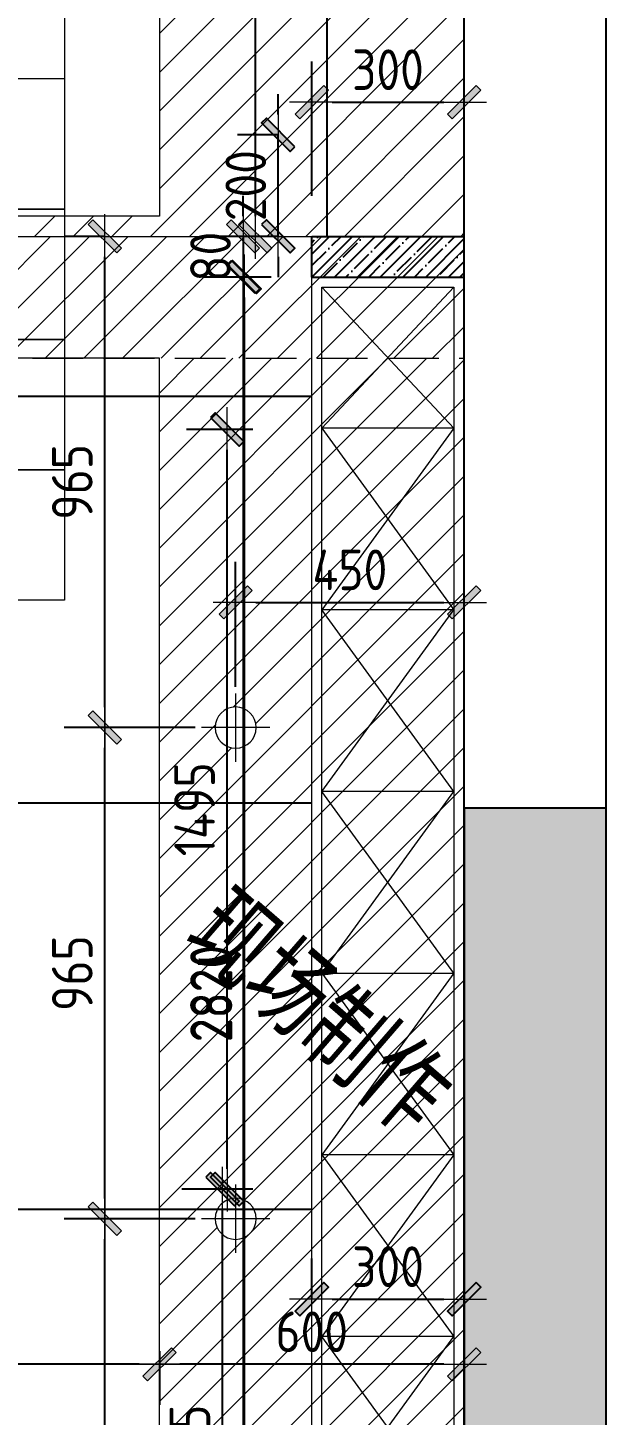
# Model space of a CAD drawing. Header units: millimetres. Extents: x 104198 to 1296755, y -81101 to 81453.
# Drawn here: x 577757 to 578896, y 10850 to 13581 of the extents above; entities that cross this region are included whole.
import ezdxf

# ---------------------------------------------------------------- set-up
doc = ezdxf.new("R2010")
doc.units = ezdxf.units.MM
doc.header["$PDMODE"] = 3
doc.linetypes.add('CONTINOUS', pattern=[0])
doc.linetypes.add('DASH', pattern=[8.89, 6.35, -2.54])
doc.layers.get('Defpoints').update_dxf_attribs({"color": 250})
for name, color, linetype, lineweight in [('01-PL-墙体柱子', 7, 'Continuous', 35), ('P★02 固定家具', 30, 'Continuous', 0), ('P★10 文字说明', 50, 'Continuous', 0), ('Q◆08 新建墙体填充', 250, 'Continuous', 0), ('T●01 天花造型', 51, 'Continuous', 0), ('T●02 天花填充', 250, 'Continuous', 0), ('T●04 天花灯具', 31, 'Continuous', 0), ('天花尺寸', 44, 'Continuous', 0), ('天花灯具尺寸', 2, 'Continuous', 0)]:
    doc.layers.add(name, color=color, linetype=linetype, lineweight=lineweight)
for name, color, linetype in [('11-插座图', 1, 'Continuous'), ('D■02 地材填充', 250, 'Continuous'), ('P-新砌墙体填充', 8, 'Continuous'), ('墙体', 7, 'Continuous'), ('平面布置尺寸图', 7, 'Continuous')]:
    doc.layers.add(name, color=color, linetype=linetype)
doc.styles.add('CCD_DIM', font='ARCHS.SHX')
doc.styles.add('新宋体', font='', dxfattribs={"width": 0.85})
doc.styles.get('新宋体').set_extended_font_data('NSimSun')
doc.dimstyles.new('海龍1：40', dxfattribs={"dimscale": 40, "dimtxt": 2, "dimasz": 1, "dimexe": 2, "dimexo": 2, "dimgap": 0.6, "dimtad": 1, "dimdec": 0, "dimrnd": 5, "dimdsep": 46, "dimtxsty": 'CCD_DIM', "dimblk": 'WS-cj', "dimcen": 1, "dimclrd": 44, "dimclre": 44, "dimclrt": 2, "dimadec": 0, "dimazin": 2, "dimtfac": 1, "dimtdec": 4, "dimtix": 1, "dimtmove": 2, "dimatfit": 3, "dimldrblk": 'CCD_Leader_Arrow', "dimfxl": 5, "dimfxlon": 1, "dimtolj": 1, "dimarcsym": 0})

# ---------------------------------------------------------------- blocks, each defined once
blk = doc.blocks.new('WS-cj')
blk.add_hatch(color=2).paths.add_polyline_path([(0.588, 0.818), (-0.818, -0.588), (-0.588, -0.818), (0.818, 0.588)])
at = {"color": 2, "linetype": 'ByBlock', "lineweight": 0}
for p, q in [((-1.1, 0), (0, 0)), ((0, 0), (1.1, 0))]:
    blk.add_line(p, q, dxfattribs=at)
at = {"color": 2}
blk.add_lwpolyline([(0.588, 0.818), (-0.818, -0.588), (-0.588, -0.818), (0.818, 0.588)], close=True, dxfattribs=at)
blk = doc.blocks.new('*D471')
at = {"layer": 'Defpoints', "color": 0, "transparency": 16777216}
for p in [(578616, 11121.4), (578616, 11078.4), (578316, 11025.2)]:
    blk.add_point(p, dxfattribs=at)
at = {"layer": '平面布置尺寸图', "color": 44, "lineweight": -2, "transparency": 16777216}
for p, q in [((578316, 11078.4), (578316, 11158.4)), ((578356, 11078.4), (578576, 11078.4)), ((578616, 11078.4), (578616, 10998.4))]:
    blk.add_line(p, q, dxfattribs=at)
at = {"layer": '平面布置尺寸图', "color": 44, "lineweight": -2, "transparency": 16777216, "xscale": 40, "yscale": 40, "zscale": 40, "rotation": 180}
blk.add_blockref('WS-cj', (578316, 11078.4), dxfattribs=at)
at = {"layer": '平面布置尺寸图', "color": 44, "lineweight": -2, "transparency": 16777216, "xscale": 40, "yscale": 40, "zscale": 40}
blk.add_blockref('WS-cj', (578616, 11078.4), dxfattribs=at)
at = {"layer": '平面布置尺寸图', "color": 2, "transparency": 16777216, "insert": (578466, 11142.4), "char_height": 80, "attachment_point": 5, "style": 'CCD_DIM'}
blk.add_mtext('\\A1;300', dxfattribs=at)
blk = doc.blocks.new('CCD_Leader_Arrow')
at = {"color": 50, "linetype": 'ByBlock'}
blk.add_line((0, 0), (-1, 0), dxfattribs=at)
for points in [[(-0.859, 0.668), (-0.597, 0.852), (-0.24, 0), (0, 0)], [(-0.859, -0.668), (-0.597, -0.852), (-0.24, 0), (0, 0)]]:
    blk.add_solid(points, dxfattribs=at)
blk = doc.blocks.new('*D472')
at = {"layer": 'Defpoints', "color": 0, "transparency": 16777216}
for p in [(578183.6, 13090.1), (578316, 13090.1), (578316, 10270.1)]:
    blk.add_point(p, dxfattribs=at)
at = {"layer": '平面布置尺寸图', "color": 44, "lineweight": -2, "transparency": 16777216}
for p, q in [((578236, 13090.1), (578103.6, 13090.1)), ((578183.6, 10310.1), (578183.6, 13050.1)), ((578236, 10270.1), (578103.6, 10270.1))]:
    blk.add_line(p, q, dxfattribs=at)
at = {"layer": '平面布置尺寸图', "color": 44, "lineweight": -2, "transparency": 16777216, "xscale": 40, "yscale": 40, "zscale": 40}
for p, rotation in [((578183.6, 13090.1), 90), ((578183.6, 10270.1), 270)]:
    blk.add_blockref('WS-cj', p, dxfattribs=dict(at, rotation=rotation))
at = {"layer": '平面布置尺寸图', "color": 2, "transparency": 16777216, "insert": (578119.6, 11680.1), "char_height": 80, "attachment_point": 5, "rotation": 90, "style": 'CCD_DIM'}
blk.add_mtext('\\A1;2820', dxfattribs=at)
blk = doc.blocks.new('*D560')
at = {"layer": 'Defpoints', "color": 0, "transparency": 16777216}
for p in [(578016, 11056.1), (578616, 11056.1), (578016, 10950.3)]:
    blk.add_point(p, dxfattribs=at)
at = {"layer": '天花尺寸', "color": 44, "lineweight": -2, "transparency": 16777216}
for p, q in [((578016, 10976.1), (578016, 10870.3)), ((578576, 10950.3), (578056, 10950.3)), ((578616, 10976.1), (578616, 10870.3))]:
    blk.add_line(p, q, dxfattribs=at)
at = {"layer": '天花尺寸', "color": 44, "lineweight": -2, "transparency": 16777216, "xscale": 40, "yscale": 40, "zscale": 40, "rotation": 180}
blk.add_blockref('WS-cj', (578016, 10950.3), dxfattribs=at)
at = {"layer": '天花尺寸', "color": 44, "lineweight": -2, "transparency": 16777216, "xscale": 40, "yscale": 40, "zscale": 40}
blk.add_blockref('WS-cj', (578616, 10950.3), dxfattribs=at)
at = {"layer": '天花尺寸', "color": 2, "transparency": 16777216, "insert": (578316, 11014.3), "char_height": 80, "attachment_point": 5, "style": 'CCD_DIM'}
blk.add_mtext('\\A1;600', dxfattribs=at)
blk = doc.blocks.new('*D561')
at = {"layer": 'Defpoints', "color": 0, "transparency": 16777216}
for p in [(578016, 11056.1), (576106, 10950.3), (576106, 10950.3)]:
    blk.add_point(p, dxfattribs=at)
at = {"layer": '天花尺寸', "color": 44, "lineweight": -2, "transparency": 16777216}
for p, q in [((576106, 10950.3), (576106, 11030.3)), ((577976, 10950.3), (576146, 10950.3)), ((578016, 10976.1), (578016, 10870.3))]:
    blk.add_line(p, q, dxfattribs=at)
at = {"layer": '天花尺寸', "color": 44, "lineweight": -2, "transparency": 16777216, "xscale": 40, "yscale": 40, "zscale": 40, "rotation": 180}
blk.add_blockref('WS-cj', (576106, 10950.3), dxfattribs=at)
at = {"layer": '天花尺寸', "color": 44, "lineweight": -2, "transparency": 16777216, "xscale": 40, "yscale": 40, "zscale": 40}
blk.add_blockref('WS-cj', (578016, 10950.3), dxfattribs=at)
at = {"layer": '天花尺寸', "color": 2, "transparency": 16777216, "insert": (577061, 11014.3), "char_height": 80, "attachment_point": 5, "style": 'CCD_DIM'}
blk.add_mtext('\\A1;1910', dxfattribs=at)
blk = doc.blocks.new('*D1046')
at = {"layer": '11-插座图', "color": 44, "lineweight": -2, "transparency": 16777216}
for p, q in [((578250, 13410), (578250, 13450)), ((578250, 13370), (578170, 13370)), ((578250, 13170.1), (578250, 13370)), ((578250, 13170.1), (578170, 13170.1)), ((578250, 13130.1), (578250, 13090.1))]:
    blk.add_line(p, q, dxfattribs=at)
at = {"layer": 'Defpoints', "color": 0, "transparency": 16777216}
for p in [(578250, 13370), (578316, 13370), (578316, 13170.1)]:
    blk.add_point(p, dxfattribs=at)
at = {"layer": '11-插座图', "color": 44, "lineweight": -2, "transparency": 16777216, "xscale": 40, "yscale": 40, "zscale": 40}
for p, rotation in [((578250, 13370), 270), ((578250, 13170.1), 90)]:
    blk.add_blockref('WS-cj', p, dxfattribs=dict(at, rotation=rotation))
at = {"layer": '11-插座图', "color": 2, "transparency": 16777216, "insert": (578186, 13270), "char_height": 80, "attachment_point": 5, "rotation": 90, "style": 'CCD_DIM'}
blk.add_mtext('\\A1;200', dxfattribs=at)
blk = doc.blocks.new('A$C7BD43A8D')
at = {"color": 8, "linetype": 'CONTINOUS', "ltscale": 0.01}
for p, q in [((111.4, 222.8), (111.4, 0)), ((0, 111.4), (222.8, 111.4))]:
    blk.add_line(p, q, dxfattribs=at)
at = {"color": 1, "linetype": 'CONTINOUS', "ltscale": 0.01}
blk.add_circle((111.4, 111.4), 67.2, dxfattribs=at)
blk = doc.blocks.new('*D1139')
at = {"layer": 'Defpoints', "color": 0, "transparency": 16777216}
for p in [(577908.3, 11236.8), (578166, 11236.8), (578318.2, 10270.1)]:
    blk.add_point(p, dxfattribs=at)
at = {"layer": '天花灯具尺寸', "color": 44, "lineweight": -2, "transparency": 16777216}
for p, q in [((578086, 11236.8), (577828.3, 11236.8)), ((577908.3, 10310.1), (577908.3, 11196.8)), ((578108.3, 10270.1), (577828.3, 10270.1))]:
    blk.add_line(p, q, dxfattribs=at)
at = {"layer": '天花灯具尺寸', "color": 44, "lineweight": -2, "transparency": 16777216, "xscale": 40, "yscale": 40, "zscale": 40}
for p, rotation in [((577908.3, 11236.8), 90), ((577908.3, 10270.1), 270)]:
    blk.add_blockref('WS-cj', p, dxfattribs=dict(at, rotation=rotation))
at = {"layer": '天花灯具尺寸', "color": 2, "transparency": 16777216, "insert": (577844.3, 10753.4), "char_height": 80, "attachment_point": 5, "rotation": 90, "style": 'CCD_DIM'}
blk.add_mtext('\\A1;965', dxfattribs=at)
blk = doc.blocks.new('*D1140')
at = {"layer": 'Defpoints', "color": 0, "transparency": 16777216}
for p in [(577908.3, 12203.4), (578166, 12203.4), (578166, 11236.8)]:
    blk.add_point(p, dxfattribs=at)
at = {"layer": '天花灯具尺寸', "color": 44, "lineweight": -2, "transparency": 16777216}
for p, q in [((578086, 12203.4), (577828.3, 12203.4)), ((577908.3, 11276.8), (577908.3, 12163.4)), ((578086, 11236.8), (577828.3, 11236.8))]:
    blk.add_line(p, q, dxfattribs=at)
at = {"layer": '天花灯具尺寸', "color": 44, "lineweight": -2, "transparency": 16777216, "xscale": 40, "yscale": 40, "zscale": 40}
for p, rotation in [((577908.3, 12203.4), 90), ((577908.3, 11236.8), 270)]:
    blk.add_blockref('WS-cj', p, dxfattribs=dict(at, rotation=rotation))
at = {"layer": '天花灯具尺寸', "color": 2, "transparency": 16777216, "insert": (577844.3, 11720.1), "char_height": 80, "attachment_point": 5, "rotation": 90, "style": 'CCD_DIM'}
blk.add_mtext('\\A1;965', dxfattribs=at)
blk = doc.blocks.new('*D1141')
at = {"layer": 'Defpoints', "color": 0, "transparency": 16777216}
for p in [(577908.3, 13170.1), (577911.1, 13170.1), (578166, 12203.4)]:
    blk.add_point(p, dxfattribs=at)
at = {"layer": '天花灯具尺寸', "color": 44, "lineweight": -2, "transparency": 16777216}
for p, q in [((577908.3, 13170.1), (577828.3, 13170.1)), ((577908.3, 12243.4), (577908.3, 13130.1)), ((578086, 12203.4), (577828.3, 12203.4))]:
    blk.add_line(p, q, dxfattribs=at)
at = {"layer": '天花灯具尺寸', "color": 44, "lineweight": -2, "transparency": 16777216, "xscale": 40, "yscale": 40, "zscale": 40}
for p, rotation in [((577908.3, 13170.1), 90), ((577908.3, 12203.4), 270)]:
    blk.add_blockref('WS-cj', p, dxfattribs=dict(at, rotation=rotation))
at = {"layer": '天花灯具尺寸', "color": 2, "transparency": 16777216, "insert": (577844.3, 12686.8), "char_height": 80, "attachment_point": 5, "rotation": 90, "style": 'CCD_DIM'}
blk.add_mtext('\\A1;965', dxfattribs=at)
blk = doc.blocks.new('*D1142')
at = {"layer": 'Defpoints', "color": 0, "transparency": 16777216}
for p in [(578616, 12449.8), (578616, 12275.1), (578166, 12203.4)]:
    blk.add_point(p, dxfattribs=at)
at = {"layer": '天花灯具尺寸', "color": 44, "lineweight": -2, "transparency": 16777216}
for p, q in [((578166, 12283.4), (578166, 12529.8)), ((578616, 12355.1), (578616, 12529.8)), ((578206, 12449.8), (578576, 12449.8))]:
    blk.add_line(p, q, dxfattribs=at)
at = {"layer": '天花灯具尺寸', "color": 44, "lineweight": -2, "transparency": 16777216, "xscale": 40, "yscale": 40, "zscale": 40, "rotation": 180}
blk.add_blockref('WS-cj', (578166, 12449.8), dxfattribs=at)
at = {"layer": '天花灯具尺寸', "color": 44, "lineweight": -2, "transparency": 16777216, "xscale": 40, "yscale": 40, "zscale": 40}
blk.add_blockref('WS-cj', (578616, 12449.8), dxfattribs=at)
at = {"layer": '天花灯具尺寸', "color": 2, "transparency": 16777216, "insert": (578391, 12513.8), "char_height": 80, "attachment_point": 5, "style": 'CCD_DIM'}
blk.add_mtext('\\A1;450', dxfattribs=at)
blk = doc.blocks.new('*D1177')
at = {"layer": 'Defpoints', "color": 0, "transparency": 16777216}
for p in [(578616, 13434), (578316, 13170.1), (578616, 13170.1)]:
    blk.add_point(p, dxfattribs=at)
at = {"layer": 'Q◆08 新建墙体填充', "color": 44, "lineweight": -2, "transparency": 16777216}
for p, q in [((578316, 13250.1), (578316, 13514)), ((578616, 13250.1), (578616, 13514)), ((578356, 13434), (578576, 13434))]:
    blk.add_line(p, q, dxfattribs=at)
at = {"layer": 'Q◆08 新建墙体填充', "color": 44, "lineweight": -2, "transparency": 16777216, "xscale": 40, "yscale": 40, "zscale": 40, "rotation": 180}
blk.add_blockref('WS-cj', (578316, 13434), dxfattribs=at)
at = {"layer": 'Q◆08 新建墙体填充', "color": 44, "lineweight": -2, "transparency": 16777216, "xscale": 40, "yscale": 40, "zscale": 40}
blk.add_blockref('WS-cj', (578616, 13434), dxfattribs=at)
at = {"layer": 'Q◆08 新建墙体填充', "color": 2, "transparency": 16777216, "insert": (578466, 13498), "char_height": 80, "attachment_point": 5, "style": 'CCD_DIM'}
blk.add_mtext('\\A1;300', dxfattribs=at)
blk = doc.blocks.new('*D1178')
at = {"layer": 'Defpoints', "color": 0, "transparency": 16777216}
for p in [(578316, 13170.1), (578180.6, 13090.1), (578316, 13090.1)]:
    blk.add_point(p, dxfattribs=at)
at = {"layer": 'Q◆08 新建墙体填充', "color": 44, "lineweight": -2, "transparency": 16777216}
for p, q in [((578180.6, 13210.1), (578180.6, 13250.1)), ((578236, 13170.1), (578100.6, 13170.1)), ((578180.6, 13170.1), (578180.6, 13090.1)), ((578236, 13090.1), (578100.6, 13090.1)), ((578180.6, 13050.1), (578180.6, 13010.1))]:
    blk.add_line(p, q, dxfattribs=at)
at = {"layer": 'Q◆08 新建墙体填充', "color": 44, "lineweight": -2, "transparency": 16777216, "xscale": 40, "yscale": 40, "zscale": 40}
for p, rotation in [((578180.6, 13170.1), 270), ((578180.6, 13090.1), 90)]:
    blk.add_blockref('WS-cj', p, dxfattribs=dict(at, rotation=rotation))
at = {"layer": 'Q◆08 新建墙体填充', "color": 2, "transparency": 16777216, "insert": (578116.6, 13130.1), "char_height": 80, "attachment_point": 5, "rotation": 90, "style": 'CCD_DIM'}
blk.add_mtext('\\A1;80', dxfattribs=at)
blk = doc.blocks.new('*D1179')
at = {"layer": 'Defpoints', "color": 0, "transparency": 16777216}
for p in [(578316, 13090.1), (578180.6, 10270.1), (578416, 10270.1)]:
    blk.add_point(p, dxfattribs=at)
at = {"layer": 'Q◆08 新建墙体填充', "color": 44, "lineweight": -2, "transparency": 16777216}
for p, q in [((578236, 13090.1), (578100.6, 13090.1)), ((578180.6, 13050.1), (578180.6, 10310.1)), ((578336, 10270.1), (578100.6, 10270.1))]:
    blk.add_line(p, q, dxfattribs=at)
at = {"layer": 'Q◆08 新建墙体填充', "color": 44, "lineweight": -2, "transparency": 16777216, "xscale": 40, "yscale": 40, "zscale": 40}
for p, rotation in [((578180.6, 13090.1), 90), ((578180.6, 10270.1), 270)]:
    blk.add_blockref('WS-cj', p, dxfattribs=dict(at, rotation=rotation))
at = {"layer": 'Q◆08 新建墙体填充', "color": 2, "transparency": 16777216, "insert": (578116.6, 11680.1), "char_height": 80, "attachment_point": 5, "rotation": 90, "style": 'CCD_DIM'}
blk.add_mtext('\\A1;2820', dxfattribs=at)
blk = doc.blocks.new('*D1234')
at = {"layer": '11-插座图', "color": 44, "lineweight": -2, "transparency": 16777216}
for p, q in [((578200, 11295.1), (578060, 11295.1)), ((578140, 10310.1), (578140, 11255.1)), ((578200, 10270.1), (578060, 10270.1))]:
    blk.add_line(p, q, dxfattribs=at)
at = {"layer": 'Defpoints', "color": 0, "transparency": 16777216}
for p in [(578140, 11295.1), (578280, 11295.1), (578280, 10270.1)]:
    blk.add_point(p, dxfattribs=at)
at = {"layer": '11-插座图', "color": 44, "lineweight": -2, "transparency": 16777216, "xscale": 40, "yscale": 40, "zscale": 40}
for p, rotation in [((578140, 11295.1), 90), ((578140, 10270.1), 270)]:
    blk.add_blockref('WS-cj', p, dxfattribs=dict(at, rotation=rotation))
at = {"layer": '11-插座图', "color": 2, "transparency": 16777216, "insert": (578076, 10782.6), "char_height": 80, "attachment_point": 5, "rotation": 90, "style": 'CCD_DIM'}
blk.add_mtext('\\A1;1025', dxfattribs=at)
blk = doc.blocks.new('*D1235')
at = {"layer": '11-插座图', "color": 44, "lineweight": -2, "transparency": 16777216}
for p, q in [((578200, 12790.1), (578069.2, 12790.1)), ((578149.2, 11335.1), (578149.2, 12750.1)), ((578200, 11295.1), (578069.2, 11295.1))]:
    blk.add_line(p, q, dxfattribs=at)
at = {"layer": 'Defpoints', "color": 0, "transparency": 16777216}
for p in [(578149.2, 12790.1), (578280, 12790.1), (578280, 11295.1)]:
    blk.add_point(p, dxfattribs=at)
at = {"layer": '11-插座图', "color": 44, "lineweight": -2, "transparency": 16777216, "xscale": 40, "yscale": 40, "zscale": 40}
for p, rotation in [((578149.2, 12790.1), 90), ((578149.2, 11295.1), 270)]:
    blk.add_blockref('WS-cj', p, dxfattribs=dict(at, rotation=rotation))
at = {"layer": '11-插座图', "color": 2, "transparency": 16777216, "insert": (578085.2, 12042.6), "char_height": 80, "attachment_point": 5, "rotation": 90, "style": 'CCD_DIM'}
blk.add_mtext('\\A1;1495', dxfattribs=at)
blk = doc.blocks.new('*D1238')
at = {"layer": 'Defpoints', "color": 0, "transparency": 16777216}
for p in [(578316, 14730.1), (578204.4, 13170.1), (578316, 13170.1)]:
    blk.add_point(p, dxfattribs=at)
at = {"layer": '天花灯具尺寸', "color": 44, "lineweight": -2, "transparency": 16777216}
for p, q in [((578236, 14730.1), (578124.4, 14730.1)), ((578204.4, 14690.1), (578204.4, 13210.1)), ((578236, 13170.1), (578124.4, 13170.1))]:
    blk.add_line(p, q, dxfattribs=at)
at = {"layer": '天花灯具尺寸', "color": 44, "lineweight": -2, "transparency": 16777216, "xscale": 40, "yscale": 40, "zscale": 40}
for p, rotation in [((578204.4, 14730.1), 90), ((578204.4, 13170.1), 270)]:
    blk.add_blockref('WS-cj', p, dxfattribs=dict(at, rotation=rotation))
at = {"layer": '天花灯具尺寸', "color": 2, "transparency": 16777216, "insert": (578140.4, 13950.1), "char_height": 80, "attachment_point": 5, "rotation": 90, "style": 'CCD_DIM'}
blk.add_mtext('\\A1;1560', dxfattribs=at)

msp = doc.modelspace()

# ---------------------------------------------------------------- hatches: boundary and pattern name
at = {"layer": '01-PL-墙体柱子', "lineweight": -2, "ltscale": 10}
msp.add_hatch(color=8, dxfattribs=at).paths.add_polyline_path([(578216, 10270.1), (578216, 9990.1), (578896, 9990.1), (578896, 12045.1), (578616, 12045.1), (578616, 10270.1)])
at = {"layer": 'D■02 地材填充'}
h = msp.add_hatch(dxfattribs=at)
h.set_pattern_fill('_USER', color=256, scale=800, style=0, double=1, pattern_type=0)
h.set_pattern_definition([(0, (572745.9, 13655.1), (0, 800), []), (90, (572745.9, 13655.1), (-800, 5e-14), [])])
h.paths.add_polyline_path([(578016, 17510.1), (578116, 17510.1), (578386, 17510.1), (578386, 17720.1), (578616, 17720.1), (578616, 18730.1), (576116, 18730.1), (575566, 18730.1), (575566, 18620.1), (575566, 18190.1), (575566, 17510.1), (575866, 17510.1), (575866, 17230.1), (575556, 17230.1), (575556, 15420.1), (575556, 14140.1), (575456, 14140.1), (575456, 14790.1), (574756, 14790.1), (574756, 14270.1), (574756, 14140.1), (573710.9, 14140.1), (573710.9, 14120.1), (573660.9, 14120.1), (573660.9, 14140.1), (572830.9, 14140.1), (572830.9, 14120.1), (572780.9, 14120.1), (572780.9, 14140.1), (572756, 14140.1), (572745.9, 14140.1), (572745.9, 14125.1), (572765.9, 14125.1), (572765.9, 14075.1), (572745.9, 14075.1), (572745.9, 13245.1), (572765.9, 13245.1), (572765.9, 13190.1), (572800.9, 13190.1), (572800.9, 13170.1), (573630.9, 13170.1), (573630.9, 13190.1), (573680.9, 13190.1), (573680.9, 13170.1), (573975.9, 13170.1), (574161, 13170.1), (574161, 13190.1), (574211, 13190.1), (574211, 13170.1), (574881, 13170.1), (574881, 13190.1), (574931, 13190.1), (574931, 13170.1), (575806, 13170.1), (575806, 10920.1), (575636, 10920.1), (575636, 10290.1), (575691, 10290.1), (575691, 10270.1), (576411, 10270.1), (576411, 10290.1), (576461, 10290.1), (576461, 10270.1), (576476, 10270.1), (577146, 10270.1), (577146, 10300.1), (577216, 10300.1), (577216, 10270.1), (578186, 10270.1), (578186, 10300.1), (578246, 10300.1), (578246, 10270.1), (578316, 10270.1), (578316, 13170.1), (578616, 13170.1), (578616, 17230.1), (578316, 17230.1), (578116, 17230.1), (578016, 17230.1)])
at = {"layer": 'P-新砌墙体填充'}
h = msp.add_hatch(dxfattribs=at)
h.set_pattern_fill('ANSI35', color=256, scale=5, style=0)
h.set_pattern_definition([(45, (578316, 13090.093), (-22.4506, 22.4506), []), (45, (578338.452, 13090.093), (-22.4506, 22.4506), [39.6875, -7.9375, 0, -7.9375])])
h.paths.add_polyline_path([(578616, 13170.1), (578316, 13170.1), (578316, 13090.1), (578616, 13090.1)])
at = {"layer": 'T●02 天花填充'}
h = msp.add_hatch(dxfattribs=at)
h.set_pattern_fill('ANSI31', color=256, scale=17, style=0)
h.set_pattern_definition([(45, (575556, 13170.093), (-38.1661, 38.1661), [])])
h.paths.add_polyline_path([(578616, 17050.1), (575556, 17050.1), (575556, 15420.1), (575556, 14140.1), (575556, 13170.1), (575806, 13170.1), (578616, 13170.1)])
edge = h.paths.add_edge_path(flags=16)
edge.add_spline(control_points=[(578016, 15750.1), (578019.6, 15752.2), (578033.2, 15756.8), (578055.7, 15747.7), (578061.4, 15732), (578063.7, 15725.6)], knot_values=[0, 0, 0, 0, 17.9775, 61.410228, 91.183736, 91.183736, 91.183736, 91.183736], degree=3, periodic=0)
edge.add_line((578063.7, 15725.6), (578016, 15725.6))
edge.add_line((578016, 15725.6), (578016, 15613.2))
edge.add_spline(control_points=[(578016, 15613.2), (578019.6, 15615.2), (578033.2, 15619.8), (578055.7, 15610.7), (578061.4, 15595), (578063.7, 15588.6)], knot_values=[0, 0, 0, 0, 17.9775, 61.410228, 91.183736, 91.183736, 91.183736, 91.183736], degree=3, periodic=0)
edge.add_line((578063.7, 15588.6), (578016, 15588.6))
edge.add_line((578016, 15588.6), (578016, 15476.2))
edge.add_spline(control_points=[(578016, 15476.2), (578019.6, 15478.3), (578033.2, 15482.9), (578055.7, 15473.8), (578061.4, 15458.1), (578063.7, 15451.7)], knot_values=[0, 0, 0, 0, 17.9775, 61.410228, 91.183736, 91.183736, 91.183736, 91.183736], degree=3, periodic=0)
edge.add_line((578063.7, 15451.7), (578016, 15451.7))
edge.add_line((578016, 15451.7), (578016, 15339.3))
edge.add_spline(control_points=[(578016, 15339.3), (578019.6, 15341.3), (578033.2, 15345.9), (578055.7, 15336.8), (578061.4, 15321.1), (578063.7, 15314.7)], knot_values=[0, 0, 0, 0, 17.9775, 61.410228, 91.183736, 91.183736, 91.183736, 91.183736], degree=3, periodic=0)
edge.add_line((578063.7, 15314.7), (578016, 15314.7))
edge.add_line((578016, 15314.7), (578016, 15202.4))
edge.add_spline(control_points=[(578016, 15202.4), (578019.6, 15204.4), (578033.2, 15209), (578055.7, 15199.9), (578061.4, 15184.2), (578063.7, 15177.8)], knot_values=[0, 0, 0, 0, 17.9775, 61.410228, 91.183736, 91.183736, 91.183736, 91.183736], degree=3, periodic=0)
edge.add_line((578063.7, 15177.8), (578016, 15177.8))
edge.add_line((578016, 15177.8), (578016, 15038.2))
edge.add_spline(control_points=[(578016, 15038.2), (578019.6, 15040.2), (578033.2, 15044.8), (578055.7, 15035.7), (578061.4, 15020), (578063.7, 15013.6)], knot_values=[0, 0, 0, 0, 17.9775, 61.410228, 91.183736, 91.183736, 91.183736, 91.183736], degree=3, periodic=0)
edge.add_line((578063.7, 15013.6), (578016, 15013.6))
edge.add_line((578016, 15013.6), (578016, 13210.1))
edge.add_line((578016, 13210.1), (575596, 13210.1))
edge.add_line((575596, 13210.1), (575596, 17010.1))
edge.add_line((575596, 17010.1), (578016, 17010.1))
edge.add_line((578016, 17010.1), (578016, 15750.1))
h.paths.add_polyline_path([(578356.5, 16130.1, -1), (578275.5, 16130.1, -1)], flags=16)
h.paths.add_polyline_path([(578288.5, 15993.1), (578522.7, 15993.1), (578522.7, 15892.4), (578529, 15892.4), (578529, 14888.4), (578107.5, 14888.4), (578107.5, 15892.4), (578288.5, 15892.4)], flags=16)
h.paths.add_polyline_path([(578308.9, 15962.7), (578509.6, 15962.7), (578509.6, 14916.2), (578308.9, 14916.2)], flags=0)
h.paths.add_polyline_path([(577910.7, 15740), (577910.7, 15711.1), (577834.3, 15725.6)], flags=0)
h.paths.add_polyline_path([(577910.7, 15603.1), (577910.7, 15574.2), (577834.3, 15588.6)], flags=0)
h.paths.add_polyline_path([(577910.7, 15466.1), (577910.7, 15437.2), (577834.3, 15451.7)], flags=0)
h.paths.add_polyline_path([(577347.3, 15480.1, -1), (576824.7, 15480.1, -1)], flags=0)
h.paths.add_polyline_path([(577910.7, 15329.2), (577910.7, 15300.3), (577834.3, 15314.7)], flags=0)
h.paths.add_polyline_path([(577910.7, 15192.2), (577910.7, 15163.3), (577834.3, 15177.8)], flags=0)
h.paths.add_polyline_path([(577910.7, 15028.1), (577910.7, 14999.2), (577834.3, 15013.6)], flags=0)
h.paths.add_polyline_path([(578356.5, 14730.1, -1), (578275.5, 14730.1, -1)], flags=16)
h = msp.add_hatch(dxfattribs=at)
h.set_pattern_fill('ANSI31', color=256, scale=17, style=0)
h.set_pattern_definition([(45, (575806, 12930.093), (-38.1661, 38.1661), [])])
h.paths.add_polyline_path([(578616, 13170.1), (578016, 13170.1), (575806, 13170.1), (575806, 12930.1), (578616, 12930.1)])
h = msp.add_hatch(dxfattribs=at)
h.set_pattern_fill('ANSI31', color=256, scale=17, style=0)
h.set_pattern_definition([(45, (575806, 10270.093), (-38.1661, 38.1661), [])])
h.paths.add_polyline_path([(578616, 12930.1), (578016, 12930.1), (578016, 10470.1), (576106, 10470.1), (576106, 12930.1), (575806, 12930.1), (575806, 10920.1), (575806, 10270.1), (576411, 10270.1), (576411, 10290.1), (576461, 10290.1), (576461, 10270.1), (576476, 10270.1), (577146, 10270.1), (577146, 10300.1), (577216, 10300.1), (577216, 10270.1), (578186, 10270.1), (578186, 10300.1), (578246, 10300.1), (578246, 10270.1), (578616, 10270.1)])
h.paths.add_polyline_path([(578125.5, 11236.8, -1), (578206.5, 11236.8, -1)], flags=16)
h.paths.add_polyline_path([(578125.5, 12203.4, -1), (578206.5, 12203.4, -1)], flags=16)
h.paths.add_polyline_path([(575996.5, 11236.8, -1), (575915.5, 11236.8, -1)], flags=16)
h.paths.add_polyline_path([(575996.5, 12203.4, -1), (575915.5, 12203.4, -1)], flags=16)

# ---------------------------------------------------------------- linework, layer by layer
at = {"color": 5}
for p, q in [((578316, 13090.1), (578316, 13170.1)), ((578316, 13170.1), (578616, 13170.1)), ((578316, 13090.1), (578616, 13090.1))]:
    msp.add_line(p, q, dxfattribs=at)
at = {"layer": '01-PL-墙体柱子', "color": 8, "lineweight": -2, "ltscale": 10}
msp.add_lwpolyline([(578216, 10270.1), (578216, 9990.1), (578896, 9990.1), (578896, 12045.1), (578616, 12045.1), (578616, 10270.1), (578216, 10270.1)], dxfattribs=at)
at = {"layer": 'P★02 固定家具', "color": 50}
for p, q in [((578316, 10270.1), (578316, 13090.1)), ((578316, 13090.1), (578616, 13090.1))]:
    msp.add_line(p, q, dxfattribs=at)
at = {"layer": 'P★02 固定家具', "color": 250}
for p, q in [((578596, 12792.6), (578336, 12792.6)), ((578596, 12435.1), (578336, 12435.1)), ((578596, 12077.6), (578336, 12077.6)), ((578336, 11720.1), (578596, 11720.1)), ((578596, 11362.6), (578336, 11362.6)), ((578596, 11005.1), (578336, 11005.1))]:
    msp.add_line(p, q, dxfattribs=at)
msp.add_lwpolyline([(578336, 13070.1), (578596, 13070.1), (578596, 10290.1), (578336, 10290.1)], close=True, dxfattribs=at)
for points in [[(578336, 13070.1), (578596, 12792.6), (578336, 12435.1)], [(578596, 13070.1), (578336, 12792.6), (578596, 12435.1)], [(578336, 11720.1), (578596, 12077.6), (578336, 12435.1)], [(578596, 11720.1), (578336, 12077.6), (578596, 12435.1)], [(578336, 11720.1), (578596, 11362.6), (578336, 11005.1)], [(578596, 11720.1), (578336, 11362.6), (578596, 11005.1)], [(578336, 10290.1), (578596, 10647.6), (578336, 11005.1)], [(578596, 10290.1), (578336, 10647.6), (578596, 11005.1)]]:
    msp.add_lwpolyline(points, dxfattribs=at)
at = {"layer": 'Q◆08 新建墙体填充', "color": 8}
for points in [[(576747.3, 13736.9), (577829.1, 13737.1), (577829.1, 13480.5), (576747.3, 13480.3)], [(576747.3, 13480.3), (577829.1, 13480.5), (577829.1, 13223.9), (576747.3, 13223.8)], [(576747.3, 13223.8), (577829.1, 13223.9), (577829.1, 12967.3), (576747.3, 12967.2)], [(576747.3, 12967.2), (577829.1, 12967.3), (577829.1, 12710.7), (576747.3, 12710.6)], [(576747.3, 12710.6), (577829.1, 12710.7), (577829.1, 12454.1), (576747.3, 12454)]]:
    msp.add_lwpolyline(points, close=True, dxfattribs=at)
at = {"layer": 'T●01 天花造型'}
msp.add_line((575806, 13170.1), (578616, 13170.1), dxfattribs=at)
at = {"layer": 'T●01 天花造型', "color": 8, "linetype": 'DASH', "ltscale": 15.748031}
msp.add_line((575806, 12930.1), (578616, 12930.1), dxfattribs=at)
at = {"layer": 'T●01 天花造型', "color": 2}
msp.add_lwpolyline([(578016, 13210.1), (575596, 13210.1), (575596, 17010.1), (578016, 17010.1)], close=True, dxfattribs=at)
at = {"layer": 'T●01 天花造型'}
msp.add_lwpolyline([(578016, 12930.1), (576106, 12930.1), (576106, 10470.1), (578016, 10470.1)], close=True, dxfattribs=at)
at = {"layer": '墙体', "color": 7}
for p, q in [((578896, 9990.1), (578896, 19010.1)), ((578616, 10270.1), (578616, 17230.1)), ((578616, 10270.1), (578616, 17230.1))]:
    msp.add_line(p, q, dxfattribs=at)

# ---------------------------------------------------------------- block references
at = {"layer": 'T●04 天花灯具', "xscale": -0.6031495849601924, "yscale": 0.6031495849601924, "zscale": 0.6031495849601924}
for p in [(578233.2, 12136.2), (578233.2, 11169.6)]:
    msp.add_blockref('A$C7BD43A8D', p, dxfattribs=at)

# ---------------------------------------------------------------- texts
at = {"layer": 'P★10 文字说明', "style": '新宋体', "width": 0.75}
msp.add_text('现场制作', height=145.6, rotation=319.1446, dxfattribs=at).set_placement((578059.5, 11785.8))

# ---------------------------------------------------------------- dimensions: what is measured, and where the dimension line sits
at = {"layer": '11-插座图', "color": 6}
for base, p1, p2, picture, middle in [((578250, 13370), (578316, 13170.1), (578316, 13370), '*D1046', (578186, 13270)), ((578149.2, 12790.1), (578280, 11295.1), (578280, 12790.1), '*D1235', (578085.2, 12042.6)), ((578140, 11295.1), (578280, 10270.1), (578280, 11295.1), '*D1234', (578076, 10782.6))]:
    dim = msp.add_linear_dim(base=base, p1=p1, p2=p2, angle=90, dimstyle='海龍1：40', dxfattribs=at)
    dim.commit()
    dim.dimension.update_dxf_attribs({"geometry": picture, "text_midpoint": middle})
at = {"layer": 'Q◆08 新建墙体填充', "color": 1}
dim = msp.add_linear_dim(base=(578616, 13434), p1=(578316, 13170.1), p2=(578616, 13170.1), dimstyle='海龍1：40', dxfattribs=at)
dim.commit()
dim.dimension.update_dxf_attribs({"geometry": '*D1177', "text_midpoint": (578466, 13498)})
for base, p1, p2, picture, middle in [((578180.6, 13090.1), (578316, 13170.1), (578316, 13090.1), '*D1178', (578116.6, 13130.1)), ((578180.6, 10270.1), (578316, 13090.1), (578416, 10270.1), '*D1179', (578116.6, 11680.1))]:
    dim = msp.add_linear_dim(base=base, p1=p1, p2=p2, angle=90, dimstyle='海龍1：40', dxfattribs=at)
    dim.commit()
    dim.dimension.update_dxf_attribs({"geometry": picture, "text_midpoint": middle})
at = {"layer": '天花尺寸', "color": 1}
for base, p1, p2, picture, middle in [((576106, 10950.3), (578016, 11056.1), (576106, 10950.3), '*D561', (577061, 11014.3)), ((578016, 10950.3), (578616, 11056.1), (578016, 11056.1), '*D560', (578316, 11014.3))]:
    dim = msp.add_linear_dim(base=base, p1=p1, p2=p2, dimstyle='海龍1：40', dxfattribs=at)
    dim.commit()
    dim.dimension.update_dxf_attribs({"geometry": picture, "text_midpoint": middle})
at = {"layer": '天花灯具尺寸', "color": 1}
for base, p1, p2, picture, middle in [((578204.4, 13170.1), (578316, 14730.1), (578316, 13170.1), '*D1238', (578140.4, 13950.1)), ((577908.3, 13170.1), (578166, 12203.4), (577911.1, 13170.1), '*D1141', (577844.3, 12686.8)), ((577908.3, 12203.4), (578166, 11236.8), (578166, 12203.4), '*D1140', (577844.3, 11720.1)), ((577908.3, 11236.8), (578318.2, 10270.1), (578166, 11236.8), '*D1139', (577844.3, 10753.4))]:
    dim = msp.add_linear_dim(base=base, p1=p1, p2=p2, angle=90, dimstyle='海龍1：40', dxfattribs=at)
    dim.commit()
    dim.dimension.update_dxf_attribs({"geometry": picture, "text_midpoint": middle})
dim = msp.add_linear_dim(base=(578616, 12449.8), p1=(578166, 12203.4), p2=(578616, 12275.1), dimstyle='海龍1：40', dxfattribs=at)
dim.commit()
dim.dimension.update_dxf_attribs({"geometry": '*D1142', "text_midpoint": (578391, 12513.8)})
at = {"layer": '平面布置尺寸图', "color": 1}
dim = msp.add_linear_dim(base=(578183.6, 13090.1), p1=(578316, 10270.1), p2=(578316, 13090.1), angle=90, dimstyle='海龍1：40', dxfattribs=at)
dim.commit()
dim.dimension.update_dxf_attribs({"geometry": '*D472', "text_midpoint": (578119.6, 11680.1)})
dim = msp.add_linear_dim(base=(578616, 11078.4), p1=(578316, 11025.2), p2=(578616, 11121.4), dimstyle='海龍1：40', dxfattribs=at)
dim.commit()
dim.dimension.update_dxf_attribs({"geometry": '*D471', "text_midpoint": (578466, 11142.4)})

doc.saveas('drawing.dxf')
